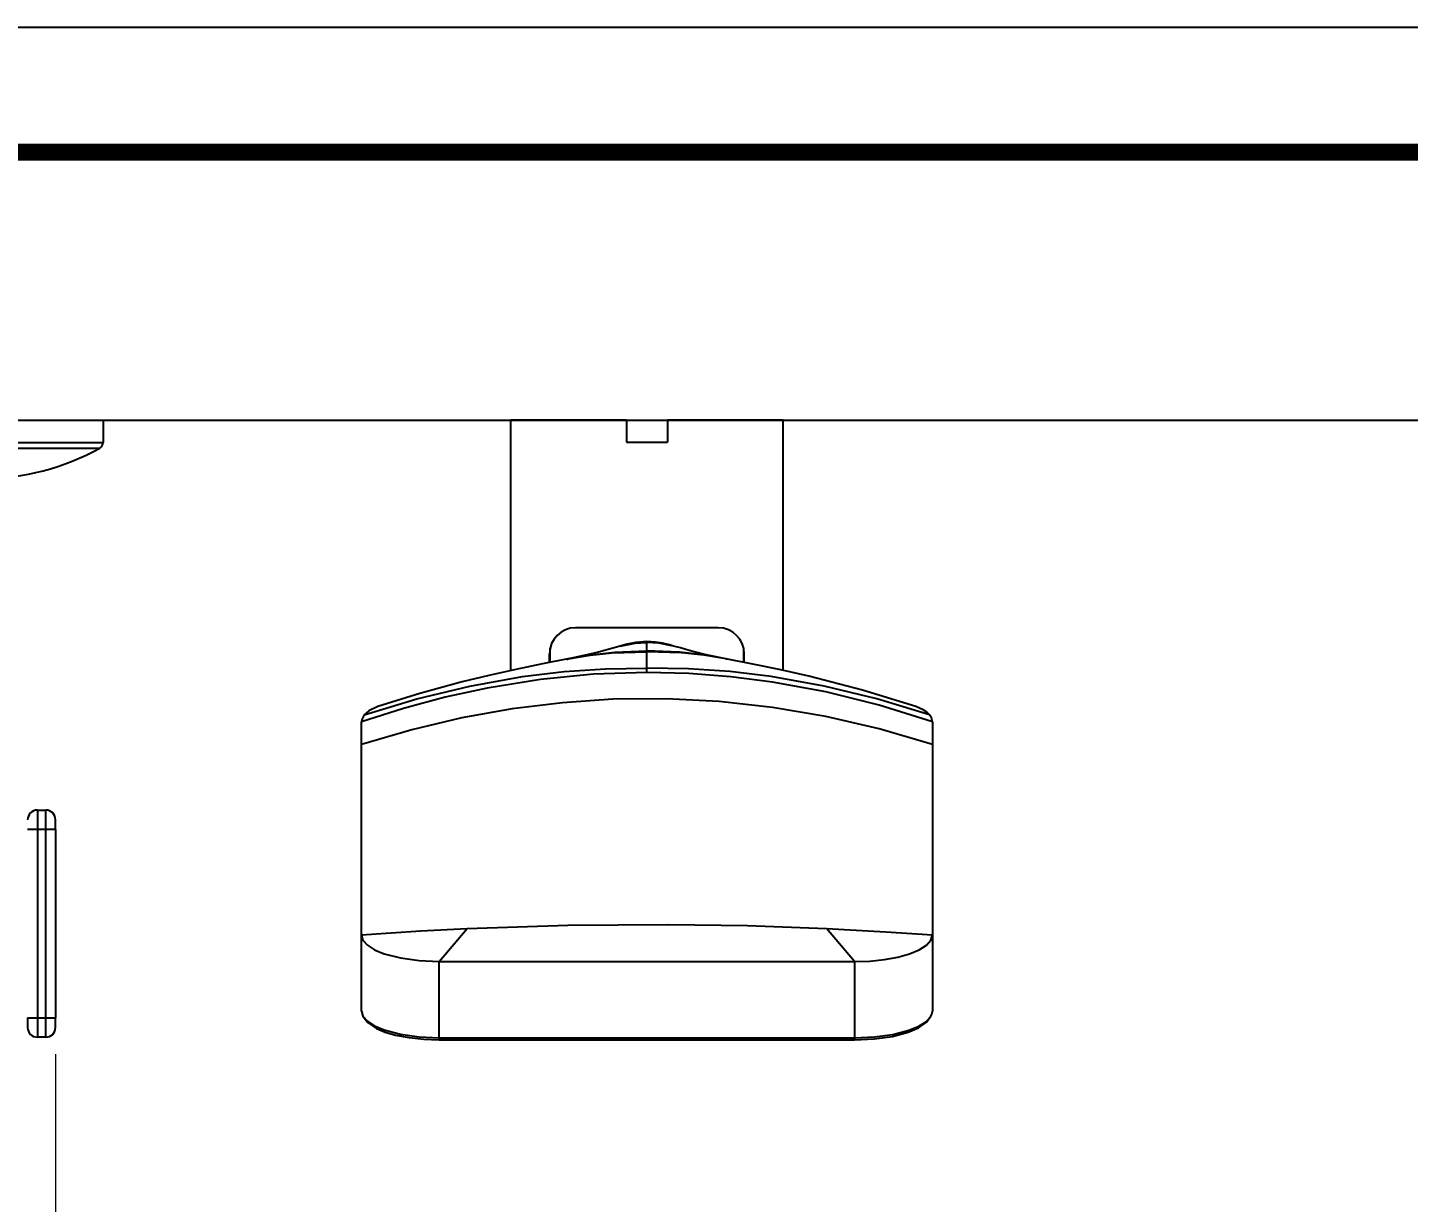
# Model space of a CAD drawing. Extents: x 1841 to 2969, y -24 to 802.
# Drawn here: x 2264.7 to 2477.5, y 621.4 to 802.5 of the extents above; entities that cross this region are included whole.
import ezdxf

# ---------------------------------------------------------------- set-up
doc = ezdxf.new("R2010")
doc.units = 0
doc.header["$LTSCALE"] = 4
doc.header["$MEASUREMENT"] = 0
doc.header["$PDMODE"] = 3
doc.header["$PDSIZE"] = -10
doc.layers.get('0').update_dxf_attribs({"linetype": 'CONTINUOUS'})
doc.layers.get('DEFPOINTS').update_dxf_attribs({"linetype": 'CONTINUOUS'})
doc.layers.add('1', color=7, linetype='CONTINUOUS')
doc.styles.add('Daelim Dimension', font='NanumGothic_1.ttf')
doc.dimstyles.new('DEFAULT', dxfattribs={"dimscale": 2, "dimtxt": 2, "dimasz": 2, "dimexe": 0, "dimexo": 2, "dimgap": 1, "dimtad": 1, "dimdec": 1, "dimzin": 9, "dimdsep": 46, "dimtxsty": 'Daelim Dimension', "dimcen": 0.5, "dimclrd": 252, "dimclre": 252, "dimclrt": 3, "dimadec": 1, "dimazin": 0, "dimtfac": 1, "dimtdec": 1, "dimtix": 1, "dimtmove": 0, "dimatfit": 3, "dimfxl": 1, "dimtolj": 1, "dimtzin": 1, "dimlwd": 9, "dimlwe": 9, "dimarcsym": 0})

# ---------------------------------------------------------------- blocks, each defined once
blk = doc.blocks.new('*D22')
at = {"color": 5, "lineweight": 9, "ltscale": 0.5, "transparency": 16777216}
for p, q in [((2034.66, 642.87), (2034.66, 512.06)), ((2269.01, 644.28), (2269.01, 512.06)), ((2265.01, 512.06), (2038.66, 512.06))]:
    blk.add_line(p, q, dxfattribs=at)
at = {"color": 5, "ltscale": 0.5, "transparency": 16777216}
for points in [[(2038.66, 512.73), (2038.66, 511.39), (2034.66, 512.06)], [(2265.01, 512.73), (2265.01, 511.39), (2269.01, 512.06)]]:
    blk.add_solid(points, dxfattribs=at)
at = {"layer": 'DEFPOINTS', "color": 0, "ltscale": 0.5, "transparency": 16777216}
for p in [(2269.01, 648.28), (2034.66, 646.87), (2034.66, 512.06)]:
    blk.add_point(p, dxfattribs=at)
at = {"color": 7, "ltscale": 0.5, "transparency": 16777216, "insert": (2151.83, 519.76), "char_height": 10, "attachment_point": 5, "style": 'Daelim Dimension'}
blk.add_mtext('\\A1;234.3', dxfattribs=at)

msp = doc.modelspace()

# ---------------------------------------------------------------- linework, layer by layer
at = {"ltscale": 0.5}
msp.add_line((1937, 741.98), (2645.91, 741.98), dxfattribs=at)
msp.add_lwpolyline([(1840.6, -24.32), (2969, -24.32), (2969, 802.48), (1840.6, 802.48)], close=True, dxfattribs=at)
at = {"color": 5, "linetype": 'ByBlock', "lineweight": 200, "const_width": 2.6}
msp.add_lwpolyline([(1858.75, 11.08), (2950.75, 11.08), (2950.75, 783.28), (1858.75, 783.28)], close=True, dxfattribs=at)
at = {"layer": '1', "color": 7, "linetype": 'Continuous'}
for p, q in [((2216.33, 741.97), (2276.33, 741.97)), ((2276.33, 741.97), (2276.33, 738.55)), ((2339.16, 703.39), (2339.16, 741.97)), ((2357.01, 741.97), (2339.16, 741.97)), ((2357.01, 741.97), (2363.31, 741.97)), ((2357.01, 741.97), (2357.01, 738.57)), ((2363.31, 741.97), (2363.31, 738.57)), ((2381.16, 741.97), (2363.31, 741.97)), ((2381.16, 703.39), (2381.16, 741.97)), ((2216.33, 738.55), (2276.33, 738.55)), ((2357.01, 738.57), (2363.31, 738.57)), ((2216.84, 737.68), (2275.82, 737.68)), ((2371.16, 709.97), (2349.16, 709.97)), ((2345.26, 704.67), (2345.26, 706.86)), ((2375.06, 706.86), (2375.06, 704.67)), ((2345.16, 704.62), (2345.16, 705.97)), ((2345.26, 704.97), (2345.16, 704.97)), ((2375.16, 704.97), (2375.06, 704.97)), ((2375.16, 704.62), (2375.16, 705.97)), ((2316.16, 692), (2316.16, 695.47)), ((2404.16, 695.47), (2404.16, 692)), ((2316.16, 662.64), (2316.16, 692)), ((2404.16, 692), (2404.16, 662.64)), ((2266.21, 681.87), (2267.51, 681.87)), ((2266.21, 681.87), (2266.21, 678.87)), ((2267.51, 678.87), (2267.51, 681.87)), ((2266.21, 678.87), (2264.71, 678.87)), ((2266.21, 678.87), (2266.21, 649.87)), ((2267.51, 678.87), (2266.21, 678.87)), ((2267.51, 649.87), (2267.51, 678.87)), ((2269.01, 678.87), (2267.51, 678.87)), ((2269.01, 678.87), (2269.01, 680.37)), ((2269.01, 678.87), (2269.01, 649.87)), ((2316.16, 650.89), (2316.16, 662.62)), ((2328.16, 658.54), (2332.47, 663.62)), ((2392.16, 658.54), (2387.85, 663.62)), ((2404.16, 662.64), (2404.16, 650.89)), ((2328.16, 646.78), (2328.16, 658.54)), ((2328.16, 658.54), (2392.16, 658.54)), ((2392.16, 658.54), (2392.16, 646.78)), ((2264.71, 649.87), (2266.21, 649.87)), ((2264.71, 649.87), (2264.71, 648.37)), ((2266.21, 649.87), (2267.51, 649.87)), ((2266.21, 649.87), (2266.21, 646.87)), ((2267.51, 649.87), (2269.01, 649.87)), ((2267.51, 646.87), (2267.51, 649.87)), ((2269.01, 648.37), (2269.01, 649.87)), ((2267.51, 646.87), (2266.21, 646.87)), ((2328.34, 646.46), (2328.34, 646.45)), ((2391.98, 646.45), (2391.98, 646.46))]:
    msp.add_line(p, q, dxfattribs=at)
for points in [[(2356.04, 707.16, 0), (2354.55, 706.73, 0), (2352.69, 706.22, 0), (2350.9, 705.78, 0), (2348.79, 705.33, 0)], [(2356.04, 707.16, 0), (2358.35, 707.62, 0), (2360.16, 707.73, 0)], [(2357.12, 707.46, 0), (2356.56, 707.3, 0), (2356.05, 707.16, 0)], [(2360.16, 707.86, 0), (2358.46, 707.73, 0), (2357.12, 707.46, 0)], [(2364.28, 707.16, 0), (2363.63, 707.34, 0), (2362.55, 707.6, 0), (2361.45, 707.78, 0), (2360.16, 707.86, 0)], [(2360.16, 707.73, 0), (2360.16, 707.83, 0), (2360.16, 707.86, 0)], [(2364.28, 707.16, 0), (2361.98, 707.62, 0), (2360.16, 707.73, 0)], [(2360.16, 706.41, 0), (2360.16, 707.32, 0), (2360.16, 707.73, 0)], [(2371.53, 705.33, 0), (2368.85, 705.91, 0), (2366.69, 706.47, 0), (2365.34, 706.86, 0), (2364.28, 707.16, 0)], [(2347.99, 705.17, 0), (2344.06, 704.4, 0), (2339.93, 703.56, 0), (2335.8, 702.64, 0), (2331.66, 701.63, 0), (2325.16, 699.85, 0), (2318.71, 697.83, 0)], [(2347.82, 705.14, 0), (2347.92, 705.16, 0), (2348, 705.17, 0)], [(2348, 705.17, 0), (2351.4, 705.74, 0), (2354.81, 706.11, 0), (2360.16, 706.29, 0)], [(2348.79, 705.33, 0), (2348, 705.17, 0)], [(2348.71, 705.31, 0), (2348.81, 705.33, 0), (2348.88, 705.35, 0)], [(2348.88, 705.35, 0), (2352.04, 705.88, 0), (2355.2, 706.23, 0), (2360.16, 706.41, 0)], [(2360.16, 706.29, 0), (2360.16, 706.36, 0), (2360.16, 706.41, 0)], [(2371.53, 705.33, 0), (2368.35, 705.87, 0), (2365.16, 706.23, 0), (2360.16, 706.41, 0)], [(2372.33, 705.17, 0), (2368.92, 705.74, 0), (2365.51, 706.11, 0), (2360.16, 706.29, 0)], [(2360.16, 703.75, 0), (2360.16, 705.32, 0), (2360.16, 706.29, 0)], [(2372.33, 705.17, 0), (2371.53, 705.33, 0)], [(2371.61, 705.31, 0), (2371.57, 705.32, 0), (2371.53, 705.33, 0)], [(2401.62, 697.83, 0), (2393.4, 700.36, 0), (2385.12, 702.5, 0), (2380.79, 703.47, 0), (2376.46, 704.36, 0), (2372.33, 705.17, 0)], [(2372.5, 705.14, 0), (2372.4, 705.16, 0), (2372.33, 705.17, 0)], [(2360.16, 703.08, 0), (2351.95, 702.81, 0), (2343.74, 702.02, 0), (2335.52, 700.69, 0), (2329.07, 699.28, 0), (2322.62, 697.54, 0), (2316.16, 695.47, 0)], [(2316.59, 696.56, 0), (2324.72, 699.03, 0), (2332.86, 700.99, 0), (2340.99, 702.44, 0), (2347.38, 703.21, 0), (2353.77, 703.65, 0), (2360.16, 703.75, 0)], [(2403.73, 696.56, 0), (2395.6, 699.03, 0), (2387.47, 700.99, 0), (2379.33, 702.44, 0), (2372.94, 703.21, 0), (2366.55, 703.65, 0), (2360.16, 703.75, 0)], [(2360.16, 703.08, 0), (2360.16, 703.46, 0), (2360.16, 703.75, 0)], [(2404.16, 695.47, 0), (2395.95, 698.05, 0), (2387.74, 700.09, 0), (2379.52, 701.61, 0), (2373.07, 702.42, 0), (2366.62, 702.91, 0), (2360.16, 703.08, 0)], [(2404.16, 692, 0), (2395.95, 694.38, 0), (2387.74, 696.28, 0), (2379.52, 697.68, 0), (2371.31, 698.6, 0), (2363.1, 699.02, 0), (2354.88, 698.95, 0), (2347.14, 698.43, 0), (2339.39, 697.48, 0), (2331.65, 696.08, 0), (2323.91, 694.26, 0), (2316.16, 692, 0)], [(2316.59, 696.56, 0), (2316.25, 695.96, 0), (2316.16, 695.47, 0)], [(2318.71, 697.83, 0), (2317.32, 697.19, 0), (2316.59, 696.56, 0)], [(2403.73, 696.56, 0), (2403.31, 696.98, 0), (2402.75, 697.35, 0), (2401.62, 697.83, 0)], [(2404.16, 695.47, 0), (2404.03, 696.09, 0), (2403.73, 696.56, 0)], [(2332.47, 663.62, 0), (2347.98, 664.14, 0), (2363.48, 664.26, 0), (2375.67, 664.07, 0), (2387.85, 663.62, 0)], [(2316.16, 662.64, 0), (2325.3, 663.25, 0), (2332.47, 663.62, 0)], [(2316.16, 662.64, 0), (2316.39, 661.84, 0), (2317.08, 661.07, 0), (2318.18, 660.36, 0), (2319.67, 659.74, 0), (2322.16, 659.09, 0), (2325.04, 658.68, 0), (2328.16, 658.54, 0)], [(2387.85, 663.62, 0), (2396.99, 663.13, 0), (2404.16, 662.64, 0)], [(2392.16, 658.54, 0), (2394.5, 658.61, 0), (2396.75, 658.85, 0), (2398.82, 659.23, 0), (2400.64, 659.74, 0), (2402.13, 660.36, 0), (2403.24, 661.07, 0), (2403.93, 661.84, 0), (2404.16, 662.64, 0)], [(2316.16, 650.89, 0), (2316.39, 650.09, 0), (2317.08, 649.32, 0), (2318.18, 648.61, 0), (2319.68, 647.99, 0), (2322.16, 647.33, 0), (2325.06, 646.92, 0), (2328.16, 646.78, 0)], [(2316.38, 650.12, 0), (2317.16, 649.11, 0), (2318.48, 648.23, 0), (2319.84, 647.65, 0), (2321.4, 647.2, 0), (2323.49, 646.8, 0), (2325.78, 646.55, 0), (2328.16, 646.46, 0)], [(2392.16, 646.46, 0), (2395.18, 646.6, 0), (2398, 647, 0), (2400.44, 647.64, 0), (2402.04, 648.33, 0), (2403.23, 649.18, 0), (2403.94, 650.12, 0)], [(2392.16, 646.78, 0), (2395.21, 646.92, 0), (2398.06, 647.31, 0), (2400.52, 647.94, 0), (2402.08, 648.58, 0), (2403.23, 649.31, 0), (2403.94, 650.1, 0)], [(2403.94, 650.1, 0), (2404.12, 650.54, 0), (2404.16, 650.89, 0)], [(2328.16, 646.45, 0), (2328.16, 646.45, 0), (2328.16, 646.45, 0), (2328.16, 646.45, 0), (2328.16, 646.46, 0), (2328.16, 646.46, 0), (2328.16, 646.46, 0), (2328.16, 646.46, 0), (2328.16, 646.46, 0), (2328.16, 646.47, 0), (2328.16, 646.47, 0), (2328.16, 646.47, 0), (2328.16, 646.47, 0), (2328.16, 646.48, 0), (2328.16, 646.48, 0), (2328.16, 646.49, 0), (2328.16, 646.49, 0), (2328.16, 646.5, 0), (2328.16, 646.5, 0), (2328.16, 646.51, 0), (2328.16, 646.51, 0), (2328.16, 646.52, 0), (2328.16, 646.52, 0), (2328.16, 646.53, 0), (2328.16, 646.54, 0), (2328.16, 646.54, 0), (2328.16, 646.55, 0), (2328.16, 646.56, 0), (2328.16, 646.57, 0), (2328.16, 646.57, 0), (2328.16, 646.58, 0), (2328.16, 646.59, 0), (2328.16, 646.6, 0), (2328.16, 646.61, 0), (2328.16, 646.62, 0), (2328.16, 646.63, 0), (2328.16, 646.63, 0), (2328.16, 646.64, 0), (2328.16, 646.65, 0), (2328.16, 646.66, 0), (2328.16, 646.67, 0), (2328.16, 646.68, 0), (2328.16, 646.69, 0), (2328.16, 646.7, 0), (2328.16, 646.72, 0), (2328.16, 646.73, 0), (2328.16, 646.74, 0), (2328.16, 646.75, 0), (2328.16, 646.76, 0), (2328.16, 646.77, 0), (2328.16, 646.78, 0)], [(2328.16, 646.78, 0), (2328.26, 646.78, 0), (2328.34, 646.78, 0)], [(2328.16, 646.45, 0), (2328.26, 646.45, 0), (2328.34, 646.45, 0)], [(2328.34, 646.46, 0), (2328.34, 646.46, 0), (2328.34, 646.46, 0), (2328.34, 646.46, 0), (2328.34, 646.46, 0), (2328.34, 646.45, 0), (2328.34, 646.45, 0), (2328.34, 646.45, 0), (2328.34, 646.45, 0), (2328.34, 646.45, 0), (2328.34, 646.46, 0), (2328.34, 646.46, 0), (2328.34, 646.46, 0), (2328.34, 646.46, 0), (2328.34, 646.46, 0), (2328.34, 646.47, 0), (2328.34, 646.47, 0), (2328.34, 646.47, 0), (2328.34, 646.48, 0), (2328.34, 646.48, 0), (2328.34, 646.49, 0), (2328.34, 646.49, 0), (2328.34, 646.5, 0), (2328.34, 646.5, 0), (2328.34, 646.51, 0), (2328.34, 646.52, 0), (2328.34, 646.52, 0), (2328.34, 646.53, 0), (2328.34, 646.54, 0), (2328.34, 646.55, 0), (2328.34, 646.56, 0), (2328.34, 646.57, 0), (2328.34, 646.57, 0), (2328.34, 646.58, 0), (2328.34, 646.59, 0), (2328.34, 646.6, 0), (2328.34, 646.61, 0), (2328.34, 646.62, 0), (2328.34, 646.64, 0), (2328.34, 646.65, 0), (2328.34, 646.66, 0), (2328.34, 646.67, 0), (2328.34, 646.68, 0), (2328.34, 646.69, 0), (2328.34, 646.71, 0), (2328.34, 646.72, 0), (2328.34, 646.73, 0), (2328.34, 646.74, 0), (2328.34, 646.76, 0), (2328.34, 646.77, 0), (2328.34, 646.78, 0)], [(2328.34, 646.78, 0), (2337.03, 646.78, 0), (2345.44, 646.78, 0), (2353.75, 646.78, 0), (2362.3, 646.78, 0), (2371.64, 646.78, 0), (2381.51, 646.78, 0), (2391.98, 646.78, 0)], [(2328.34, 646.46, 0), (2349.98, 646.46, 0), (2363.98, 646.46, 0), (2377.98, 646.46, 0), (2391.98, 646.46, 0)], [(2391.98, 646.78, 0), (2391.98, 646.77, 0), (2391.98, 646.76, 0), (2391.98, 646.74, 0), (2391.98, 646.73, 0), (2391.98, 646.72, 0), (2391.98, 646.71, 0), (2391.98, 646.69, 0), (2391.98, 646.68, 0), (2391.98, 646.67, 0), (2391.98, 646.66, 0), (2391.98, 646.65, 0), (2391.98, 646.64, 0), (2391.98, 646.62, 0), (2391.98, 646.61, 0), (2391.98, 646.6, 0), (2391.98, 646.59, 0), (2391.98, 646.58, 0), (2391.98, 646.57, 0), (2391.98, 646.57, 0), (2391.98, 646.56, 0), (2391.98, 646.55, 0), (2391.98, 646.54, 0), (2391.98, 646.53, 0), (2391.98, 646.52, 0), (2391.98, 646.52, 0), (2391.98, 646.51, 0), (2391.98, 646.5, 0), (2391.98, 646.5, 0), (2391.98, 646.49, 0), (2391.98, 646.49, 0), (2391.98, 646.48, 0), (2391.98, 646.48, 0), (2391.98, 646.47, 0), (2391.98, 646.47, 0), (2391.98, 646.47, 0), (2391.98, 646.46, 0), (2391.98, 646.46, 0), (2391.98, 646.46, 0), (2391.98, 646.46, 0), (2391.98, 646.46, 0), (2391.98, 646.45, 0), (2391.98, 646.45, 0), (2391.98, 646.45, 0), (2391.98, 646.45, 0), (2391.98, 646.45, 0), (2391.98, 646.46, 0), (2391.98, 646.46, 0), (2391.98, 646.46, 0), (2391.98, 646.46, 0), (2391.98, 646.46, 0)], [(2391.98, 646.78, 0), (2392.08, 646.78, 0), (2392.16, 646.78, 0)], [(2391.98, 646.45, 0), (2392.08, 646.45, 0), (2392.16, 646.45, 0)], [(2392.16, 646.78, 0), (2392.16, 646.77, 0), (2392.16, 646.76, 0), (2392.16, 646.75, 0), (2392.16, 646.74, 0), (2392.16, 646.73, 0), (2392.16, 646.72, 0), (2392.16, 646.71, 0), (2392.16, 646.7, 0), (2392.16, 646.69, 0), (2392.16, 646.67, 0), (2392.16, 646.66, 0), (2392.16, 646.65, 0), (2392.16, 646.65, 0), (2392.16, 646.64, 0), (2392.16, 646.63, 0), (2392.16, 646.62, 0), (2392.16, 646.61, 0), (2392.16, 646.6, 0), (2392.16, 646.59, 0), (2392.16, 646.58, 0), (2392.16, 646.57, 0), (2392.16, 646.57, 0), (2392.16, 646.56, 0), (2392.16, 646.55, 0), (2392.16, 646.54, 0), (2392.16, 646.54, 0), (2392.16, 646.53, 0), (2392.16, 646.52, 0), (2392.16, 646.52, 0), (2392.16, 646.51, 0), (2392.16, 646.51, 0), (2392.16, 646.5, 0), (2392.16, 646.5, 0), (2392.16, 646.49, 0), (2392.16, 646.49, 0), (2392.16, 646.48, 0), (2392.16, 646.48, 0), (2392.16, 646.47, 0), (2392.16, 646.47, 0), (2392.16, 646.47, 0), (2392.16, 646.47, 0), (2392.16, 646.46, 0), (2392.16, 646.46, 0), (2392.16, 646.46, 0), (2392.16, 646.46, 0), (2392.16, 646.46, 0), (2392.16, 646.45, 0), (2392.16, 646.45, 0), (2392.16, 646.45, 0), (2392.16, 646.45, 0)]]:
    msp.add_polyline3d(points, dxfattribs=at)
for centre, radius, start, end in [((2275.33, 738.55), 1, 299.3309, 0), ((2257.83, 769.7), 36.73, 270, 299.3309), ((2349.16, 705.97), 4, 90, 180), ((2371.16, 705.97), 4, 0, 90), ((2266.21, 680.37), 1.5, 90, 180), ((2267.51, 680.37), 1.5, 0, 90), ((2266.21, 648.37), 1.5, 180, 270), ((2267.51, 648.37), 1.5, 270, 360)]:
    msp.add_arc(centre, radius, start, end, dxfattribs=at)

# ---------------------------------------------------------------- dimensions: what is measured, and where the dimension line sits
at = {"color": 5, "ltscale": 0.5}
dim = msp.add_linear_dim(base=(2034.6587, 512.0608), p1=(2269.0058, 648.2778), p2=(2034.6587, 646.8705), dimstyle='DEFAULT', override={"dimtxt": 5, "dimclrd": 5, "dimclre": 5, "dimclrt": 7}, dxfattribs=at)
dim.commit()
dim.dimension.update_dxf_attribs({"geometry": '*D22', "text_midpoint": (2151.8323, 519.7618)})

doc.saveas('drawing.dxf')
